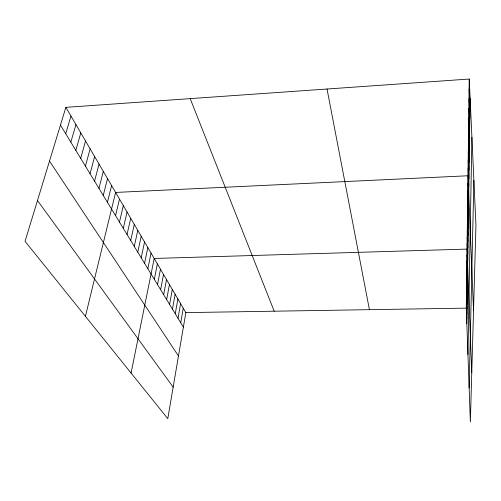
<?xml version="1.0" encoding="UTF-8"?>
<svg xmlns="http://www.w3.org/2000/svg" width="501" height="501" viewBox="0 0 501 501"><rect width="100%" height="100%" fill="white"/><g stroke="black" fill="none" stroke-linecap="round" stroke-linejoin="round"><path stroke-width="0.75" d="M469.237 79.039L475.95 225.312L470.364 421.961L466.274 308.128L469.237 79.039L65.869 107.346L25.05 241.325L167.785 418.648L185.852 312.611L65.869 107.346M466.826 323.602L470.113 98.221M467.94 354.57L471.911 137.255M469.143 387.981L473.89 180.366M180.729 322.732L183.247 308.159M178.024 318.279L180.592 303.619M175.262 313.745L177.886 298.984M172.444 309.117L175.131 294.269M169.576 304.401L172.319 289.453M166.645 299.585L169.444 284.543M163.658 294.676L166.52 279.539M160.608 289.666L163.533 274.429M157.489 284.549L160.483 269.212M154.314 279.32L157.377 263.889M131.08 373.051L154.195 258.46L467.038 249.085L471.76 372.819M147.845 268.699L151.051 253.074M144.564 263.301L147.839 247.575M141.207 257.783L144.557 241.964M137.775 252.153L141.207 236.234M134.274 246.398L137.781 230.379M130.698 240.518L134.287 224.398M127.035 234.506L130.717 218.286M123.296 228.362L127.06 212.036M119.47 222.075L123.327 205.648M115.556 215.643L119.507 199.116M85.421 316.325L115.606 192.434L467.984 175.763L473.533 310.332M107.452 202.329L111.604 185.595M103.256 195.428L107.515 178.594M98.96 188.37L103.325 171.43M94.557 181.137L99.041 164.096M90.048 173.722L94.645 156.575M85.421 166.125L90.142 148.878M80.68 158.335L85.533 140.988M75.82 150.35L80.799 132.89M70.829 142.152L75.952 124.592M65.712 133.736L70.973 116.082M185.852 312.611L466.274 308.128M37.487 200.506L173.158 387.116M49.499 161.065L178.456 356.017M60.458 125.1L183.385 327.097M190.192 98.622L274.185 311.202M327.034 89.015L369.425 309.674M469.105 89.09L469.969 108.16M468.98 98.854L469.832 117.816M468.855 108.354L469.694 127.198M468.736 117.585L469.562 136.322M468.623 126.571L469.431 145.19M468.51 135.32L469.305 153.82M468.397 143.831L469.18 162.218M468.291 152.129L469.061 170.396M468.185 160.207L468.949 178.362M468.084 168.085L468.836 186.121M467.89 183.253L468.617 201.058M467.79 190.555L468.51 208.247M467.702 197.688L468.41 215.261M467.608 204.646L468.31 222.106M467.521 211.447L468.21 228.788M467.439 218.085L468.116 235.313M467.352 224.567L468.022 241.682M467.27 230.905L467.934 247.907M467.189 237.105L467.846 253.994M467.114 243.16L467.759 259.938M466.957 255.053L467.59 271.605M466.882 260.889L467.502 277.335M466.807 266.601L467.42 282.927M466.738 272.181L467.339 288.407M466.669 277.648L467.264 293.761M466.6 282.996L467.189 299.003M466.531 288.238L467.114 304.132M466.462 293.367L467.038 309.155M466.4 298.389L466.97 314.071M466.337 303.305L466.894 318.886"/></g></svg>
